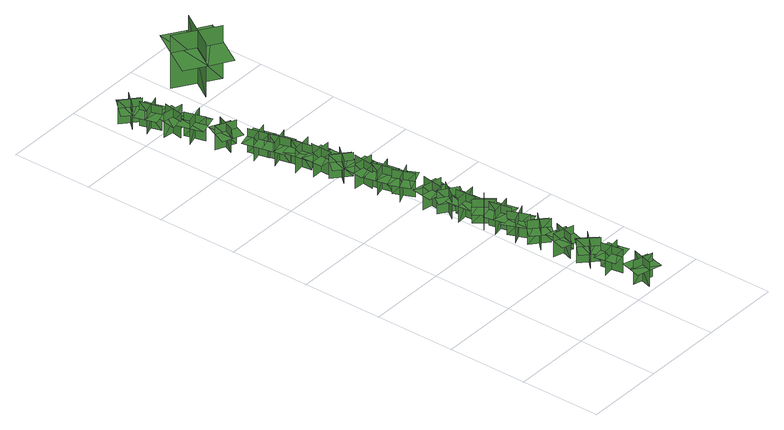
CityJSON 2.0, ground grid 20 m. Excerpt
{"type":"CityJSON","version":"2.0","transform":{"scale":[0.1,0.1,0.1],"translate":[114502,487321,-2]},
"CityObjects":{
"tree1":{"type":"SolitaryVegetationObject","geometry":[{"type":"MultiSurface","lod":"1","boundaries":[[[0,1,2]],[[0,2,3]],[[4,5,6]],[[4,6,7]],[[8,9,10]],[[8,10,11]],[[8,11,12]],[[8,12,13]]]}]},
"tree2":{"type":"SolitaryVegetationObject","geometry":[{"type":"MultiSurface","lod":"1","boundaries":[[[14,15,16]],[[14,16,17]],[[18,19,20]],[[18,20,21]],[[22,23,24]],[[22,24,25]],[[22,25,26]],[[22,26,27]]]}]},
"tree3":{"type":"SolitaryVegetationObject","geometry":[{"type":"MultiSurface","lod":"1","boundaries":[[[28,29,30]],[[28,30,31]],[[32,33,34]],[[32,34,35]],[[36,37,38]],[[36,38,39]],[[36,39,40]],[[36,40,41]]]}]},
"tree4":{"type":"SolitaryVegetationObject","geometry":[{"type":"MultiSurface","lod":"1","boundaries":[[[42,43,44]],[[42,44,45]],[[46,47,48]],[[46,48,49]],[[50,51,52]],[[50,52,53]],[[50,53,54]],[[50,54,55]]]}]},
"tree5":{"type":"SolitaryVegetationObject","geometry":[{"type":"MultiSurface","lod":"1","boundaries":[[[56,57,58]],[[56,58,59]],[[60,61,62]],[[60,62,63]],[[64,65,66]],[[64,66,67]],[[64,67,68]],[[64,68,69]]]}]},
"tree6":{"type":"SolitaryVegetationObject","geometry":[{"type":"MultiSurface","lod":"1","boundaries":[[[70,71,72]],[[70,72,73]],[[74,75,76]],[[74,76,77]],[[78,79,80]],[[78,80,81]],[[78,81,82]],[[78,82,83]]]}]},
"tree7":{"type":"SolitaryVegetationObject","geometry":[{"type":"MultiSurface","lod":"1","boundaries":[[[84,85,86]],[[84,86,87]],[[88,89,90]],[[88,90,91]],[[92,93,94]],[[92,94,95]],[[92,95,96]],[[92,96,97]]]}]},
"tree8":{"type":"SolitaryVegetationObject","geometry":[{"type":"MultiSurface","lod":"1","boundaries":[[[98,99,100]],[[98,100,101]],[[102,103,104]],[[102,104,105]],[[106,107,108]],[[106,108,109]],[[106,109,110]],[[106,110,111]]]}]},
"tree9":{"type":"SolitaryVegetationObject","geometry":[{"type":"MultiSurface","lod":"1","boundaries":[[[112,113,114]],[[112,114,115]],[[116,117,118]],[[116,118,119]],[[120,121,122]],[[120,122,123]],[[120,123,124]],[[120,124,125]]]}]},
"tree10":{"type":"SolitaryVegetationObject","geometry":[{"type":"MultiSurface","lod":"1","boundaries":[[[126,127,128]],[[126,128,129]],[[130,131,132]],[[130,132,133]],[[134,135,136]],[[134,136,137]],[[134,137,138]],[[134,138,139]]]}]},
"tree11":{"type":"SolitaryVegetationObject","geometry":[{"type":"MultiSurface","lod":"1","boundaries":[[[140,141,142]],[[140,142,143]],[[144,145,146]],[[144,146,147]],[[148,149,150]],[[148,150,151]],[[148,151,152]],[[148,152,153]]]}]},
"tree12":{"type":"SolitaryVegetationObject","geometry":[{"type":"MultiSurface","lod":"1","boundaries":[[[154,155,156]],[[154,156,157]],[[158,159,160]],[[158,160,161]],[[162,163,164]],[[162,164,165]],[[162,165,166]],[[162,166,167]]]}]},
"tree13":{"type":"SolitaryVegetationObject","geometry":[{"type":"MultiSurface","lod":"1","boundaries":[[[168,169,170]],[[168,170,171]],[[172,173,174]],[[172,174,175]],[[176,177,178]],[[176,178,179]],[[176,179,180]],[[176,180,181]]]}]},
"tree14":{"type":"SolitaryVegetationObject","geometry":[{"type":"MultiSurface","lod":"1","boundaries":[[[182,183,184]],[[182,184,185]],[[186,187,188]],[[186,188,189]],[[190,191,192]],[[190,192,193]],[[190,193,194]],[[190,194,195]]]}]},
"tree15":{"type":"SolitaryVegetationObject","geometry":[{"type":"MultiSurface","lod":"1","boundaries":[[[196,197,198]],[[196,198,199]],[[200,201,202]],[[200,202,203]],[[204,205,206]],[[204,206,207]],[[204,207,208]],[[204,208,209]]]}]},
"tree16":{"type":"SolitaryVegetationObject","geometry":[{"type":"MultiSurface","lod":"1","boundaries":[[[210,211,212]],[[210,212,213]],[[214,215,216]],[[214,216,217]],[[218,219,220]],[[218,220,221]],[[218,221,222]],[[218,222,223]]]}]},
"tree17":{"type":"SolitaryVegetationObject","geometry":[{"type":"MultiSurface","lod":"1","boundaries":[[[224,225,226]],[[224,226,227]],[[228,229,230]],[[228,230,231]],[[232,233,234]],[[232,234,235]],[[232,235,236]],[[232,236,237]]]}]},
"tree18":{"type":"SolitaryVegetationObject","geometry":[{"type":"MultiSurface","lod":"1","boundaries":[[[238,239,240]],[[238,240,241]],[[242,243,244]],[[242,244,245]],[[246,247,248]],[[246,248,249]],[[246,249,250]],[[246,250,251]]]}]},
"tree19":{"type":"SolitaryVegetationObject","geometry":[{"type":"MultiSurface","lod":"1","boundaries":[[[252,253,254]],[[252,254,255]],[[256,257,258]],[[256,258,259]],[[260,261,262]],[[260,262,263]],[[260,263,264]],[[260,264,265]]]}]},
"tree20":{"type":"SolitaryVegetationObject","geometry":[{"type":"MultiSurface","lod":"1","boundaries":[[[266,267,268]],[[266,268,269]],[[270,271,272]],[[270,272,273]],[[274,275,276]],[[274,276,277]],[[274,277,278]],[[274,278,279]]]}]},
"tree21":{"type":"SolitaryVegetationObject","geometry":[{"type":"MultiSurface","lod":"1","boundaries":[[[280,281,282]],[[280,282,283]],[[284,285,286]],[[284,286,287]],[[288,289,290]],[[288,290,291]],[[288,291,292]],[[288,292,293]]]}]},
"tree22":{"type":"SolitaryVegetationObject","geometry":[{"type":"MultiSurface","lod":"1","boundaries":[[[294,295,296]],[[294,296,297]],[[298,299,300]],[[298,300,301]],[[302,303,304]],[[302,304,305]],[[302,305,306]],[[302,306,307]]]}]},
"tree23":{"type":"SolitaryVegetationObject","geometry":[{"type":"MultiSurface","lod":"1","boundaries":[[[308,309,310]],[[308,310,311]],[[312,313,314]],[[312,314,315]],[[316,317,318]],[[316,318,319]],[[316,319,320]],[[316,320,321]]]}]},
"tree24":{"type":"SolitaryVegetationObject","geometry":[{"type":"MultiSurface","lod":"1","boundaries":[[[322,323,324]],[[322,324,325]],[[326,327,328]],[[326,328,329]],[[330,331,332]],[[330,332,333]],[[330,333,334]],[[330,334,335]]]}]},
"tree25":{"type":"SolitaryVegetationObject","geometry":[{"type":"MultiSurface","lod":"1","boundaries":[[[336,337,338]],[[336,338,339]],[[340,341,342]],[[340,342,343]],[[344,345,346]],[[344,346,347]],[[344,347,348]],[[344,348,349]]]}]}
},
"vertices":[
[254,12,8],[254,12,70],[269,64,70],[269,64,8],[237,44,8],[237,44,70],[287,30,70],[287,30,8],[230,46,50],[222,21,50],[284,3,50],[291,29,50],[299,54,50],[237,72,50],
[249,142,8],[249,142,70],[258,89,70],[258,89,8],[278,121,8],[278,121,70],[227,112,70],[227,112,8],[286,122,50],[281,149,50],[218,137,50],[223,111,50],[227,85,50],[290,96,50],
[266,156,6],[266,156,68],[228,194,68],[228,194,6],[230,157,6],[230,157,68],[266,193,68],[266,193,6],[224,151,48],[243,132,48],[289,178,48],[270,197,48],[251,216,48],[205,170,48],
[267,232,5],[267,232,67],[216,247,67],[216,247,5],[235,215,5],[235,215,67],[250,265,67],[250,265,5],[232,208,47],[258,200,47],[277,261,47],[251,269,47],[225,277,47],[207,216,47],
[218,321,6],[218,321,68],[257,285,68],[257,285,6],[254,322,6],[254,322,68],[219,284,68],[219,284,6],[260,327,47],[240,346,47],[196,299,47],[216,281,47],[236,262,47],[279,309,47],
[207,345,5],[207,345,67],[256,366,67],[256,366,5],[221,379,5],[221,379,67],[241,331,67],[241,331,5],[218,386,47],[194,376,47],[219,316,47],[243,327,47],[268,337,47],[243,396,47],
[235,378,6],[235,378,68],[224,431,68],[224,431,6],[205,399,6],[205,399,68],[256,409,68],[256,409,6],[197,397,48],[203,371,48],[266,384,48],[260,410,48],[255,436,48],[192,423,48],
[207,465,6],[207,465,68],[240,423,68],[240,423,6],[243,460,6],[243,460,68],[202,428,68],[202,428,6],[249,465,48],[233,486,48],[182,447,48],[199,426,48],[215,405,48],[266,444,48],
[191,490,6],[191,490,68],[245,493,68],[245,493,6],[216,516,6],[216,516,68],[219,465,68],[219,465,6],[215,524,48],[188,523,48],[193,459,48],[219,460,48],[246,462,48],[242,526,48],
[224,552,6],[224,552,68],[193,509,68],[193,509,6],[230,517,6],[230,517,68],[187,546,68],[187,546,6],[236,512,48],[252,534,48],[199,571,48],[184,549,48],[168,527,48],[221,490,48],
[210,599,7],[210,599,69],[201,546,69],[201,546,7],[230,569,7],[230,569,69],[179,578,69],[179,578,7],[238,567,49],[243,594,49],[179,605,49],[175,579,49],[170,552,49],[233,541,49],
[183,667,11],[183,667,73],[203,618,73],[203,618,11],[216,653,11],[216,653,73],[168,633,73],[168,633,11],[223,656,53],[213,681,53],[154,656,53],[164,631,53],[174,607,53],[234,631,53],
[192,670,8],[192,670,70],[180,722,70],[180,722,8],[162,690,8],[162,690,70],[212,702,70],[212,702,8],[154,688,50],[160,662,50],[223,676,50],[217,703,50],[211,729,50],[148,714,50],
[181,767,8],[181,767,70],[175,714,70],[175,714,8],[203,739,8],[203,739,70],[152,744,70],[152,744,8],[211,738,50],[214,765,50],[150,771,50],[147,745,50],[144,718,50],[208,711,50],
[187,776,8],[187,776,70],[147,811,70],[147,811,8],[151,774,8],[151,774,70],[185,813,70],[185,813,8],[146,768,50],[166,750,50],[208,798,50],[188,816,50],[168,834,50],[126,786,50],
[157,868,8],[157,868,70],[157,814,70],[157,814,8],[182,842,8],[182,842,70],[131,842,70],[131,842,8],[190,841,49],[190,868,49],[126,869,49],[126,842,49],[126,815,49],[190,815,49],
[173,890,7],[173,890,69],[120,883,69],[120,883,7],[151,862,7],[151,862,69],[144,913,69],[144,913,7],[152,854,49],[178,857,49],[170,921,49],[144,918,49],[117,914,49],[125,851,49],
[143,915,7],[143,915,69],[130,966,69],[130,966,7],[113,933,7],[113,933,69],[162,947,69],[162,947,7],[105,931,49],[112,905,49],[174,922,49],[167,948,49],[160,974,49],[98,957,49],
[118,1013,7],[118,1013,69],[131,961,69],[131,961,7],[149,994,7],[149,994,69],[99,981,69],[99,981,7],[156,996,49],[150,1022,49],[88,1006,49],[94,980,49],[100,954,49],[163,970,49],
[129,1052,7],[129,1052,69],[81,1074,69],[81,1074,7],[95,1040,7],[95,1040,69],[116,1087,69],[116,1087,7],[92,1033,48],[117,1022,48],[143,1080,48],[118,1091,48],[94,1102,48],[68,1043,48],
[63,1128,8],[63,1128,70],[114,1142,70],[114,1142,8],[81,1159,8],[81,1159,70],[95,1109,70],[95,1109,8],[79,1166,50],[53,1159,50],[70,1097,50],[96,1104,50],[122,1111,50],[105,1173,50],
[67,1208,8],[67,1208,70],[52,1259,70],[52,1259,8],[36,1226,8],[36,1226,70],[85,1241,70],[85,1241,8],[28,1224,50],[36,1198,50],[97,1216,50],[89,1242,50],[82,1268,50],[20,1249,50],
[49,1189,8],[49,1189,70],[101,1180,70],[101,1180,8],[79,1209,8],[79,1209,70],[70,1159,70],[70,1159,8],[80,1217,50],[54,1222,50],[43,1159,50],[69,1154,50],[95,1149,50],[106,1213,50],
[67,1263,8],[67,1263,70],[27,1298,70],[27,1298,8],[31,1261,8],[31,1261,70],[65,1300,70],[65,1300,8],[25,1256,50],[45,1238,50],[88,1285,50],[68,1303,50],[49,1321,50],[6,1274,50],
[301,1226,11],[301,1226,150],[200,1291,150],[200,1291,11],[222,1210,11],[222,1210,150],[284,1308,150],[284,1308,11],[212,1195,105],[263,1163,105],[340,1285,105],[289,1317,105],[238,1349,105],[161,1227,105]
]}
